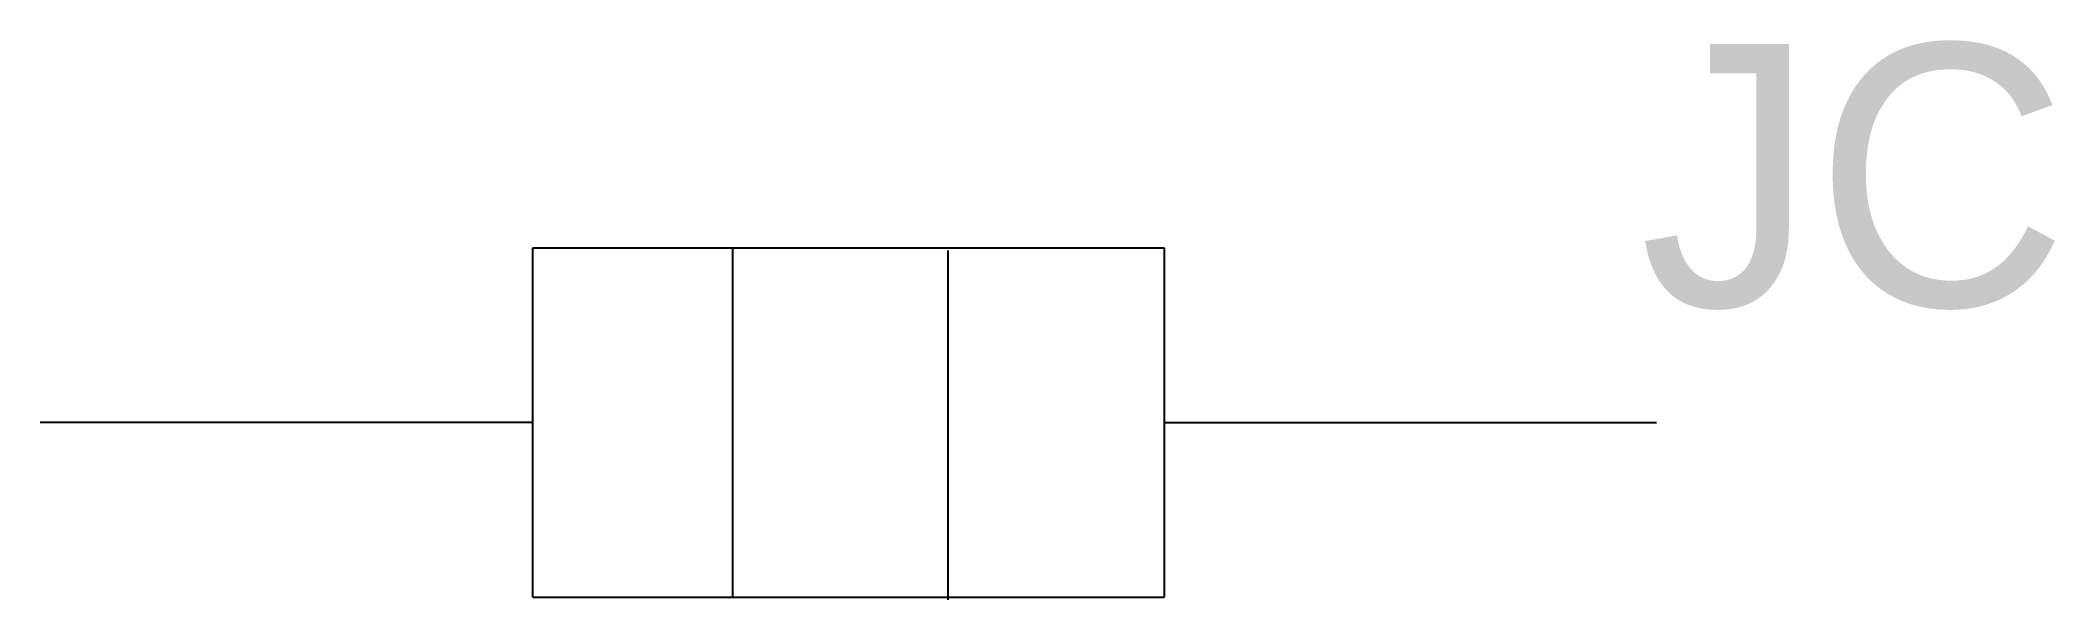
# Model space of a CAD drawing. Header units: metres. Extents: x 64959 to 67144, y -140066 to -139459.
import ezdxf

# ---------------------------------------------------------------- set-up
doc = ezdxf.new("R2010")
doc.units = ezdxf.units.M
doc.layers.add('DET1', color=1, linetype='Continuous')
doc.layers.add('R', color=3, linetype='Continuous')

msp = doc.modelspace()

# ---------------------------------------------------------------- linework, layer by layer
at = {"layer": 'DET1'}
for p, q in [((65709.83, -140063.48), (65709.83, -139684.21)), ((65943.68, -140066.4), (65943.68, -139687.13)), ((65492.92, -139873.85), (64958.51, -139873.85)), ((66177.73, -139873.85), (66712.14, -139873.85))]:
    msp.add_line(p, q, dxfattribs=at)
at = {"layer": 'R'}
for p, q in [((65492.92, -140063.48), (65492.92, -139684.21)), ((65492.92, -139684.21), (66177.73, -139684.21)), ((66177.73, -139684.21), (66177.73, -140063.48)), ((65492.92, -140063.48), (66177.73, -140063.48))]:
    msp.add_line(p, q, dxfattribs=at)

# ---------------------------------------------------------------- texts
msp.add_text('JC', height=284.46, dxfattribs=at).set_placement((66693.67, -139747.68))

doc.saveas('drawing.dxf')
